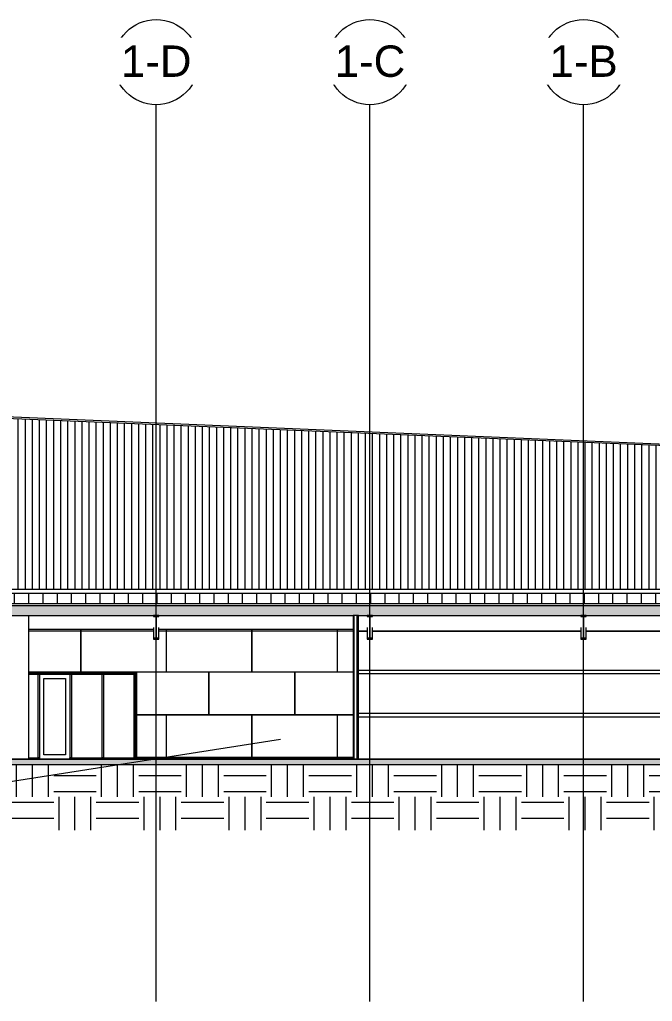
# Model space of a CAD drawing. Header units: inches. Extents: x 21386 to 98813, y -290 to 853.
# Drawn here: x 28475 to 29189, y -273 to 835 of the extents above; entities that cross this region are included whole.
import ezdxf

# ---------------------------------------------------------------- set-up
doc = ezdxf.new("R2010")
doc.units = ezdxf.units.IN
doc.header["$MEASUREMENT"] = 0
doc.linetypes.add('Grid Line 1_2_', pattern=[0.875, 0.5, -0.125, 0.125, -0.125])
for name, color, linetype, lineweight in [('A-ANNO-IDEN', 131, 'Continuous', 9), ('A-CLNG', 13, 'Continuous', 13), ('A-CLNG-PATT', 13, 'Continuous', 25), ('A-DOOR', 31, 'Continuous', 13), ('A-FLOR', 192, 'Continuous', 13), ('A-FLOR-LEVL', 51, 'Continuous', 9), ('A-FLOR-PATT', 8, 'Continuous', 25), ('A-GLAZ-CURT', 52, 'Continuous', 13), ('A-GLAZ-CWMG', 51, 'Continuous', 13), ('A-ROOF', 132, 'Continuous', 13), ('A-ROOF-PATT', 132, 'Continuous', 13), ('A-WALL', 113, 'Continuous', 13), ('A-WALL-PATT', 111, 'Continuous', 25), ('C-TOPO', 7, 'Continuous', 13), ('I-WALL', 2, 'Continuous', 13), ('S-BEAM', 12, 'Continuous', 13), ('S-GRID', 1, 'Continuous', 9), ('S-GRID-IDEN', 1, 'Continuous', 9)]:
    doc.layers.add(name, color=color, linetype=linetype, lineweight=lineweight)
doc.styles.add('Arial_2', font='arial.ttf', dxfattribs={"height": 35.407186})
pattern_1 = [(45, (22033.272, 107.706), (-19.007, 19.007), []), (45, (22033.272, 136.506), (-19.007, 19.007), [])]
pattern_2 = [(0, (22033.272, 107.706), (61.44, 15.36), [2.534, -43.546, 2.534, -43.546, -245.76]), (0, (22033.272, 107.706), (61.44, 15.36), [-92.16, 2.534, -89.626, 2.534, -43.546, -107.52]), (0, (22033.272, 107.706), (61.44, 15.36), [-230.4, 2.534, -28.186, 2.534, -74.266]), (120, (22056.312, 115.386), (-44.02215, 45.5286), [2.534, -43.546, 2.534, -43.546, -245.76]), (120, (22056.312, 115.386), (-44.02215, 45.5286), [-92.16, 2.534, -89.626, 2.534, -43.546, -107.52]), (120, (22056.312, 115.386), (-44.02215, 45.5286), [-230.4, 2.534, -28.186, 2.534, -74.266]), (240, (22063.992, 146.106), (-17.41785, -60.8886), [2.534, -43.546, 2.534, -43.546, -245.76]), (240, (22063.992, 146.106), (-17.41785, -60.8886), [-92.16, 2.534, -89.626, 2.534, -43.546, -107.52]), (240, (22063.992, 146.106), (-17.41785, -60.8886), [-230.4, 2.534, -28.186, 2.534, -74.266])]

# ---------------------------------------------------------------- blocks, each defined once
blk = doc.blocks.new('Struct_Xcel_Sports Complex_rvt-2-Building Section - North_South looking East _ Clinic')
at = {"layer": 'A-FLOR-PATT', "lineweight": 9}
h = blk.add_hatch(dxfattribs=at)
h.set_pattern_fill('FP_25', color=256, style=0, pattern_type=2)
h.set_pattern_definition([(50, (22033.27, 107.706), (55.0854, -4.8198), [5.76, -63.36]), (355, (22033.27, 107.706), (-10.6557, 57.7685), [4.608, -50.688]), (100.451, (22037.863, 107.305), (44.4295, 52.9487), [4.895, -53.848]), (46.184, (22033.27, 123.066), (81.9644, -12.712), [8.64, -95.04]), (96.636, (22040.1, 122.01), (71.7815, 74.8124), [7.343, -80.772]), (351.184, (22033.27, 123.07), (71.782, 74.8124), [6.912, -76.032]), (21, (22040.95, 119.226), (45.842, -30.9215), [5.76, -63.36]), (326, (22040.95, 119.226), (18.687, 55.6915), [4.608, -50.688]), (71.451, (22044.77, 116.65), (64.529, 24.77), [4.895, -53.848]), (37.5, (22033.272, 107.706), (0.9339, 25.5668), [2.534, -47.539, 2.534, -48.922, -50.88]), (37.5, (22033.272, 107.706), (0.9339, 25.5668), [-101.53, 2.534, -48.346]), (7.5, (22033.272, 107.706), (20.20404, 30.2913), [2.534, -26.803, 2.534, -46.387, -19.392]), (7.5, (22033.272, 107.706), (20.20404, 30.2913), [-78.259, 2.534, -16.858]), (327.5, (22016.146, 107.706), (40.9978, -1.7324), [2.534, -16.666, 2.534, -57.37, -79.488]), (327.5, (22016.146, 107.706), (40.9978, -1.7324), [-79.104, 2.534, -76.954]), (317.5, (22008.466, 107.706), (44.7889, 7.6878), [2.534, -22.426, 2.534, -37.248, -56.448]), (317.5, (22008.466, 107.706), (44.7889, 7.6878), [-64.742, 2.534, -53.914])])
h.paths.add_polyline_path([(22104.3, -6), (22790.8, -6), (22790.8, 0), (20899.6, 0), (20899.6, -6), (21794.5, -6)], flags=0)
at = {"layer": 'A-FLOR', "color": 7}
for p, q in [((22790.8, 0), (20899.6, 0)), ((20899.6, -6), (22790.8, -6))]:
    blk.add_line(p, q, dxfattribs=at)
blk = doc.blocks.new('W-Wide Flange - 2_-3_ deep-1401636-Building Section - North_South looking East _ Clinic')
at = {"layer": 'S-BEAM', "lineweight": 9}
h = blk.add_hatch(dxfattribs=at)
h.set_pattern_fill('FP_17', color=8, style=0, pattern_type=2)
h.set_pattern_definition(pattern_1)
h.paths.add_polyline_path([(21870.6, 135.4), (21870.6, 136.8), (21868.6, 136.8), (21868.3, 137), (21868, 137.3), (21867.9, 137.7), (21868, 160.4), (21868.1, 160.7), (21868.4, 161), (21868.8, 161.1), (21870.6, 161.1), (21870.6, 162.4), (21864.6, 162.4), (21864.6, 161.1), (21866.5, 161), (21866.8, 160.9), (21867.1, 160.6), (21867.2, 160.2), (21867.2, 137.5), (21867, 137.1), (21866.7, 136.8), (21866.3, 136.8), (21864.6, 136.8), (21864.6, 135.4)], flags=0)
at = {"layer": 'S-BEAM', "color": 7}
for p, q in [((21870.6, 162.4), (21864.6, 162.4)), ((21864.6, 162.4), (21864.6, 161.1)), ((21864.6, 161.1), (21866.3, 161.1)), ((21867.2, 160.2), (21867.2, 137.7)), ((21867.9, 137.7), (21867.9, 160.2)), ((21868.8, 161.1), (21870.6, 161.1)), ((21870.6, 161.1), (21870.6, 162.4)), ((21866.3, 136.8), (21864.6, 136.8)), ((21864.6, 136.8), (21864.6, 135.4)), ((21864.6, 135.4), (21870.6, 135.4)), ((21870.6, 136.8), (21868.8, 136.8)), ((21870.6, 135.4), (21870.6, 136.8))]:
    blk.add_line(p, q, dxfattribs=at)
at = {"layer": 'S-BEAM', "color": 8, "lineweight": 9}
for p, q in [((21864.6, 148.8), (21864.6, 136.8)), ((21870.6, 136.8), (21870.6, 148.8))]:
    blk.add_line(p, q, dxfattribs=at)
at = {"layer": 'S-BEAM', "color": 7, "flags": 128}
for points in [[(21866.3, 161.1), (21866.5, 161), (21866.7, 161), (21866.8, 160.9), (21867, 160.7), (21867.1, 160.6), (21867.2, 160.4), (21867.2, 160.2)], [(21867.9, 160.2), (21868, 160.4), (21868, 160.6), (21868.1, 160.7), (21868.3, 160.9), (21868.4, 161), (21868.6, 161), (21868.8, 161.1)], [(21867.2, 137.7), (21867.2, 137.5), (21867.1, 137.3), (21867, 137.1), (21866.8, 137), (21866.7, 136.8), (21866.5, 136.8), (21866.3, 136.8)], [(21868.8, 136.8), (21868.6, 136.8), (21868.4, 136.8), (21868.3, 137), (21868.1, 137.1), (21868, 137.3), (21868, 137.5), (21867.9, 137.7)]]:
    blk.add_lwpolyline(points, dxfattribs=at)
blk = doc.blocks.new('W-Wide Flange - 2_-3_ deep-V35-Building Section - North_South looking East _ Clinic')
at = {"layer": 'S-BEAM', "lineweight": 9}
h = blk.add_hatch(dxfattribs=at)
h.set_pattern_fill('FP_17', color=8, style=0, pattern_type=2)
h.set_pattern_definition(pattern_1)
h.paths.add_polyline_path([(21629.3, 135.4), (21629.3, 136.8), (21627.4, 136.8), (21627, 137), (21626.8, 137.3), (21626.7, 137.7), (21626.7, 160.4), (21626.9, 160.7), (21627.2, 161), (21627.6, 161.1), (21629.3, 161.1), (21629.3, 162.4), (21623.3, 162.4), (21623.3, 161.1), (21625.2, 161), (21625.6, 160.9), (21625.8, 160.6), (21625.9, 160.2), (21625.9, 137.5), (21625.7, 137.1), (21625.4, 136.8), (21625, 136.8), (21623.3, 136.8), (21623.3, 135.4), (21625, 135.4)], flags=0)
at = {"layer": 'S-BEAM', "color": 7}
for p, q in [((21629.3, 162.4), (21623.3, 162.4)), ((21623.3, 162.4), (21623.3, 161.1)), ((21623.3, 161.1), (21625, 161.1)), ((21625.9, 160.2), (21625.9, 137.7)), ((21626.7, 137.7), (21626.7, 160.2)), ((21627.6, 161.1), (21629.3, 161.1)), ((21629.3, 161.1), (21629.3, 162.4)), ((21625, 136.8), (21623.3, 136.8)), ((21623.3, 136.8), (21623.3, 135.4)), ((21623.3, 135.4), (21629.3, 135.4)), ((21629.3, 136.8), (21627.6, 136.8)), ((21629.3, 135.4), (21629.3, 136.8))]:
    blk.add_line(p, q, dxfattribs=at)
at = {"layer": 'S-BEAM', "color": 8, "lineweight": 9}
for p, q in [((21623.3, 148.8), (21623.3, 136.8)), ((21629.3, 136.8), (21629.3, 148.8))]:
    blk.add_line(p, q, dxfattribs=at)
at = {"layer": 'S-BEAM', "color": 7, "flags": 128}
for points in [[(21625, 161.1), (21625.2, 161), (21625.4, 161), (21625.6, 160.9), (21625.7, 160.7), (21625.8, 160.6), (21625.9, 160.4), (21625.9, 160.2)], [(21626.7, 160.2), (21626.7, 160.4), (21626.8, 160.6), (21626.9, 160.7), (21627, 160.9), (21627.2, 161), (21627.4, 161), (21627.6, 161.1)], [(21625.9, 137.7), (21625.9, 137.5), (21625.8, 137.3), (21625.7, 137.1), (21625.6, 137), (21625.4, 136.8), (21625.2, 136.8), (21625, 136.8)], [(21627.6, 136.8), (21627.4, 136.8), (21627.2, 136.8), (21627, 137), (21626.9, 137.1), (21626.8, 137.3), (21626.7, 137.5), (21626.7, 137.7)]]:
    blk.add_lwpolyline(points, dxfattribs=at)
blk = doc.blocks.new('W-Wide Flange - 2_-3_ deep-V38-Building Section - North_South looking East _ Clinic')
at = {"layer": 'S-BEAM', "lineweight": 9}
h = blk.add_hatch(dxfattribs=at)
h.set_pattern_fill('FP_17', color=8, style=0, pattern_type=2)
h.set_pattern_definition(pattern_1)
h.paths.add_polyline_path([(22111.8, 135.4), (22111.8, 136.8), (22109.9, 136.8), (22109.5, 137), (22109.3, 137.3), (22109.2, 137.7), (22109.2, 160.4), (22109.4, 160.7), (22109.7, 161), (22110.1, 161.1), (22111.8, 161.1), (22111.8, 162.4), (22105.8, 162.4), (22105.8, 161.1), (22107.7, 161), (22108.1, 160.9), (22108.3, 160.6), (22108.4, 160.2), (22108.4, 137.5), (22108.2, 137.1), (22107.9, 136.8), (22107.5, 136.8), (22105.8, 136.8), (22105.8, 135.4)], flags=0)
at = {"layer": 'S-BEAM', "color": 7}
for p, q in [((22111.8, 162.4), (22105.8, 162.4)), ((22105.8, 162.4), (22105.8, 161.1)), ((22105.8, 161.1), (22107.5, 161.1)), ((22108.4, 160.2), (22108.4, 137.7)), ((22109.2, 137.7), (22109.2, 160.2)), ((22110.1, 161.1), (22111.8, 161.1)), ((22111.8, 161.1), (22111.8, 162.4)), ((22107.5, 136.8), (22105.8, 136.8)), ((22105.8, 136.8), (22105.8, 135.4)), ((22105.8, 135.4), (22111.8, 135.4)), ((22111.8, 136.8), (22110.1, 136.8)), ((22111.8, 135.4), (22111.8, 136.8))]:
    blk.add_line(p, q, dxfattribs=at)
at = {"layer": 'S-BEAM', "color": 8, "lineweight": 9}
for p, q in [((22105.8, 148.8), (22105.8, 136.8)), ((22111.8, 136.8), (22111.8, 148.8))]:
    blk.add_line(p, q, dxfattribs=at)
at = {"layer": 'S-BEAM', "color": 7, "flags": 128}
for points in [[(22107.5, 161.1), (22107.7, 161), (22107.9, 161), (22108.1, 160.9), (22108.2, 160.7), (22108.3, 160.6), (22108.4, 160.4), (22108.4, 160.2)], [(22109.2, 160.2), (22109.2, 160.4), (22109.3, 160.6), (22109.4, 160.7), (22109.5, 160.9), (22109.7, 161), (22109.9, 161), (22110.1, 161.1)], [(22108.4, 137.7), (22108.4, 137.5), (22108.3, 137.3), (22108.2, 137.1), (22108.1, 137), (22107.9, 136.8), (22107.7, 136.8), (22107.5, 136.8)], [(22110.1, 136.8), (22109.9, 136.8), (22109.7, 136.8), (22109.5, 137), (22109.4, 137.1), (22109.3, 137.3), (22109.2, 137.5), (22109.2, 137.7)]]:
    blk.add_lwpolyline(points, dxfattribs=at)
blk = doc.blocks.new('Girt_C - 10_D-1401750-Building Section - North_South looking East _ Clinic')
at = {"layer": 'S-BEAM', "color": 8, "lineweight": 9}
for p, q in [((22350.6, 100.2), (21854.6, 100.2)), ((22359.8, 100.2), (22356.6, 100.2)), ((22359.8, 100), (22359.8, 96.7)), ((21176.8, 96.2), (21198.9, 96.2)), ((21482.1, 96.7), (21603.9, 96.7)), ((21482.1, 96.2), (21603.9, 96.2)), ((21854.6, 96.7), (22350.6, 96.7)), ((22276.6, 96.2), (22350.2, 96.2)), ((22356.6, 96.7), (22359.8, 96.7))]:
    blk.add_line(p, q, dxfattribs=at)
blk = doc.blocks.new('columns and girder2 - one-1334686-Building Section - North_South looking East _ Clinic')
at = {"layer": 'S-BEAM', "color": 10, "lineweight": 9}
for p, q in [((21146.8, 385), (21187.8, 383.3)), ((21187.8, 384.5), (21187.8, 341.5)), ((21190.8, 341.5), (21190.8, 384.4)), ((21190.8, 383.2), (21382.2, 375.2)), ((21363, 359), (21240.6, 341.5)), ((21251.2, 341.5), (21363, 357.5)), ((21382.2, 356.5), (21363, 359)), ((21363, 357.5), (21382.2, 355)), ((21146.8, 333.2), (21187.8, 333.2)), ((21187.8, 334.2), (21187.8, 330.5)), ((21190.8, 330.5), (21190.8, 334.2)), ((21190.8, 332.9), (21199.7, 334.2)), ((21187.8, 330.5), (21183.3, 293.3)), ((21184.8, 293.3), (21189.3, 330.5)), ((21187.8, 330.5), (21190.8, 330.5)), ((21182.4, 285.9), (21177.5, 245)), ((21179, 245), (21184, 285.9))]:
    blk.add_line(p, q, dxfattribs=at)
at = {"layer": 'S-BEAM', "color": 8, "lineweight": 9}
for p, q in [((22334.8, 96.2), (22334.8, 96)), ((22336.3, 96), (22336.3, 96.2))]:
    blk.add_line(p, q, dxfattribs=at)
blk = doc.blocks.new('Girt_C - 10_D-1835924-Building Section - North_South looking East _ Clinic')
at = {"layer": 'S-BEAM', "color": 8, "lineweight": 9}
for p, q in [((22273.2, 51.6), (21854.6, 51.6)), ((21854.6, 48.1), (22273.2, 48.1)), ((22273.2, 51.4), (22273.2, 48.1))]:
    blk.add_line(p, q, dxfattribs=at)
blk = doc.blocks.new('Girt_C - 10_D-1401751-Building Section - North_South looking East _ Clinic')
at = {"layer": 'S-BEAM', "color": 8, "lineweight": 9}
for p, q in [((21854.6, 144.7), (21864.6, 144.7)), ((21870.6, 144.7), (22105.8, 144.7)), ((22111.8, 144.7), (22347.1, 144.7)), ((22356.6, 144.7), (22359.8, 144.7)), ((22358.8, 148.7), (22358.1, 148.7)), ((22359.8, 148.2), (22358.1, 148.2)), ((22359.8, 148.2), (22359.8, 144.9))]:
    blk.add_line(p, q, dxfattribs=at)
blk = doc.blocks.new('System Panel - Interior Glazing-1220293-Building Section - North_South looking East _ Clinic')
at = {"layer": 'A-GLAZ-CURT', "color": 8, "lineweight": 9}
blk.add_line((21601.3, 96), (21566.9, 96), dxfattribs=at)
blk = doc.blocks.new('System Panel - Interior Glazing-1870824-Building Section - North_South looking East _ Clinic')
at = {"layer": 'A-GLAZ-CURT', "color": 8, "lineweight": 9}
blk.add_line((21565.1, 96), (21530.7, 96), dxfattribs=at)
blk = doc.blocks.new('Rectangular Mullion - Interior 1_75_ x 4_5_-1179494-Building Section - North_South looking East _ Clinic')
at = {"layer": 'A-GLAZ-CWMG', "color": 8, "lineweight": 9}
blk.add_line((21566, 1.8), (21602.2, 1.8), dxfattribs=at)
blk = doc.blocks.new('Rectangular Mullion - Interior 1_75_ x 4_5_-1220290-Building Section - North_South looking East _ Clinic')
at = {"layer": 'A-GLAZ-CWMG', "color": 8, "lineweight": 9}
for p, q in [((22313, 96), (22314.7, 96)), ((22313, 96), (22313, 1.8)), ((22314.7, 96), (22314.7, 1.8)), ((22314.7, 1.8), (22313, 1.8))]:
    blk.add_line(p, q, dxfattribs=at)
blk = doc.blocks.new('Door_Single_Storefront - one-V46-Building Section - North_South looking East _ Clinic')
at = {"layer": 'A-DOOR', "color": 8, "lineweight": 9}
for p, q in [((21528.9, 96), (21494.5, 96)), ((21499.5, 5), (21499.5, 91)), ((21499.5, 91), (21523.9, 91)), ((21523.9, 91), (21523.9, 5)), ((21523.9, 5), (21499.5, 5))]:
    blk.add_line(p, q, dxfattribs=at)
blk = doc.blocks.new('Rectangular Mullion - Interior 1_75_ x 4_5_-1870858-Building Section - North_South looking East _ Clinic')
at = {"layer": 'A-GLAZ-CWMG', "color": 8, "lineweight": 9}
for p, q in [((21528.9, 0), (21528.9, 1.8)), ((21528.9, 1.8), (21566, 1.8))]:
    blk.add_line(p, q, dxfattribs=at)
blk = doc.blocks.new('Rectangular Mullion - Interior 1_75_ x 4_5_-1869799-Building Section - North_South looking East _ Clinic')
at = {"layer": 'A-GLAZ-CWMG', "color": 8, "lineweight": 9}
for p, q in [((21601.6, 96), (21603.3, 96)), ((21601.6, 1.8), (21601.6, 96)), ((21603.3, 1.8), (21603.3, 96)), ((21603.3, 1.8), (21601.6, 1.8))]:
    blk.add_line(p, q, dxfattribs=at)
blk = doc.blocks.new('System Panel - Interior Glazing-1870739-Building Section - North_South looking East _ Clinic')
at = {"layer": 'A-GLAZ-CURT', "color": 8, "lineweight": 9}
blk.add_line((21492.7, 96), (21482.1, 96), dxfattribs=at)
blk = doc.blocks.new('Rectangular Mullion - Interior 1_75_ x 4_5_-1870859-Building Section - North_South looking East _ Clinic')
at = {"layer": 'A-GLAZ-CWMG', "color": 8, "lineweight": 9}
for p, q in [((21482.1, 1.8), (21494.5, 1.8)), ((21494.5, 1.8), (21494.5, 0))]:
    blk.add_line(p, q, dxfattribs=at)
blk = doc.blocks.new('Grid - Grid Head - Circle-14747-Building Section - North_South looking East _ Clinic')
at = {"layer": 'S-GRID-IDEN'}
blk.add_circle((21143.8, 786.7), 48, dxfattribs=at)

msp = doc.modelspace()

# ---------------------------------------------------------------- hatches: boundary and pattern name
at = {"layer": 'A-CLNG-PATT', "lineweight": 9}
h = msp.add_hatch(dxfattribs=at)
h.set_pattern_fill('FP_21', color=8, style=0, pattern_type=2)
h.set_pattern_definition([(161.57, (22034.232, 108.666), (-7.6802237, -0.0009796), [0, -54.643, 6.067, 0]), (18.43, (22032.312, 108.666), (-7.6802237, 0.0009796), [0, -54.643, 6.067, 0]), (108.43, (22034.232, 108.666), (3.8382953, -19.2013653), [18.211, -42.499]), (71.57, (22032.312, 108.666), (3.8382953, 19.2013653), [18.211, -42.499])])
h.paths.add_polyline_path([(28856.6, 162.2), (29789.3, 162.2), (29789.3, 173.3), (27894.3, 173.3), (27894.3, 162.2), (28856, 162.2)], flags=0)
at = {"layer": 'A-ROOF-PATT', "lineweight": 9}
h = msp.add_hatch(dxfattribs=at)
h.set_pattern_fill('FP_22', color=8, style=0, pattern_type=2)
h.set_pattern_definition([(90, (180.953, -760.156), (-16.082, 1e-15), [])])
h.paths.add_polyline_path([(27891.8, 175.4), (29788.5, 175.5), (29788.5, 188.2), (29735.5, 188.2), (29735.5, 179.8), (29737.1, 179.8), (29737.1, 179.7), (29656.5, 179.7), (29656.5, 179.8), (29658.1, 179.8), (29658.1, 188.2), (29563.1, 188.2), (29563.1, 177.1), (29519.1, 177.1), (29519.1, 187.1), (29483.8, 187.1), (29483.8, 188.2), (29451.3, 188.1), (29451.3, 182.6), (29391.8, 182.6), (29391.8, 188.7), (29374.5, 188.7), (29374.5, 187.7), (29373.3, 187.7), (29373.3, 187.4), (29356.8, 187.4), (29356.8, 186.6), (29356.2, 186.1), (29356.1, 186.2), (29356.1, 187.4), (29354.7, 187.4), (29354.7, 176.4), (29353.6, 176.4), (29350.8, 176.4), (29350.8, 187.4), (29349.4, 187.4), (29349.3, 186.1), (29348.8, 186.7), (29348.8, 187.4), (29348.3, 187.4), (29348.3, 176.4), (29345.4, 176.4), (29345.4, 187.4), (28124.5, 187.5), (28124.5, 187.6), (27891.8, 187.6), (27891.8, 183.8)], flags=0)
at = {"layer": 'A-WALL-PATT', "lineweight": 9}
h = msp.add_hatch(dxfattribs=at)
h.set_pattern_fill('FP_27', color=8, style=0, pattern_type=2)
h.set_pattern_definition([(90, (22305.319, 0), (-8, 5e-16), [])])
h.paths.add_polyline_path([(28124.5, 192), (29345.4, 192), (29345.4, 241.8), (29348.3, 241.8), (29348.3, 192), (29348.8, 192), (29348.8, 198.6), (29349.1, 198.7), (29350.8, 198.7), (29350.8, 240.8), (29354.7, 240.8), (29354.7, 198.7), (29356.7, 198.6), (29356.8, 198.5), (29356.8, 192), (29372.3, 192), (29372.3, 346.6), (28387.6, 387.6), (28387.6, 238.9), (28124.5, 238.9), (28124.5, 193.6)], flags=0)
h.paths.add_polyline_path([(29349.3, 237.3), (29348.8, 237.8), (29348.8, 241.1), (29348.9, 241.1), (29348.9, 237.8), (29349.4, 237.4)], flags=0)
h.paths.add_polyline_path([(29356.2, 237.3), (29356.1, 237.4), (29356.7, 237.8), (29356.7, 241.1), (29356.8, 241.1), (29356.8, 237.8), (29356.5, 237.6)], flags=0)
h.paths.add_polyline_path([(29344, 239.5), (29344, 239.5), (29344.4, 240), (29344.5, 243.5), (29359.9, 242.6), (29360, 240), (29359.9, 240), (29359.9, 242.6), (29344.5, 243.4), (29344.4, 239.9)], flags=0)
h.paths.add_polyline_path([(29354.4, 241.2), (29348.9, 241.2), (29348.9, 241.3), (29356.6, 241.3), (29356.6, 241.2), (29354.5, 241.2)], flags=0)
h = msp.add_hatch(dxfattribs=at)
h.set_pattern_fill('FP_32', color=8, style=0, pattern_type=2)
h.set_pattern_definition(pattern_2)
h.paths.add_polyline_path([(28851.9, 0), (28851.9, 162.2), (28851.3, 162.2), (28851.3, 0)], flags=0)
h = msp.add_hatch(dxfattribs=at)
h.set_pattern_fill('FP_32', color=8, style=0, pattern_type=2)
h.set_pattern_definition(pattern_2)
h.paths.add_polyline_path([(28852.5, 0), (28852.5, 162.2), (28851.9, 162.2), (28851.9, 0)], flags=0)
h = msp.add_hatch(dxfattribs=at)
h.set_pattern_fill('FP_32', color=8, style=0, pattern_type=2)
h.set_pattern_definition(pattern_2)
h.paths.add_polyline_path([(28856.6, 0), (28856.6, 162.2), (28856, 162.2), (28856, 0)], flags=0)
h = msp.add_hatch(dxfattribs=at)
h.set_pattern_fill('FP_32', color=8, style=0, pattern_type=2)
h.set_pattern_definition(pattern_2)
h.paths.add_polyline_path([(28857.3, 0), (28857.3, 162.2), (28856.6, 162.2), (28856.6, 0)], flags=0)
h = msp.add_hatch(dxfattribs=at)
h.set_pattern_fill('FP_29', color=8, style=0, pattern_type=2)
h.set_pattern_definition([(90, (21354.3, 532.5), (-193, -193), [48, -145]), (180, (21354.3, 532.5), (-2e-14, -193), [96, -97]), (270, (21258.3, 580.5), (-193, -193), [48, -145]), (180, (21354.3, 580.5), (-2e-14, -193), [96, -97]), (270, (21257.8, 580.5), (-193, -193), [48, -145]), (180, (21257.8, 580.5), (-2e-14, -193), [96, -97]), (90, (21161.8, 532.5), (-193, -193), [48, -145]), (180, (21257.8, 532.5), (-2e-14, -193), [96, -97]), (90, (21306.55, 580.75), (-193, -193), [48, -145]), (180, (21354.68, 580.75), (-2e-14, -193), [48.125, -144.875]), (180, (21354.68, 628.75), (-2e-14, -193), [48.125, -144.875]), (90, (21210.05, 580.75), (-193, -193), [48, -145]), (180, (21306.05, 580.75), (-2e-14, -193), [96, -97]), (270, (21306.05, 628.75), (-193, -193), [48, -145]), (180, (21306.05, 628.75), (-2e-14, -193), [96, -97]), (180, (21209.55, 580.75), (-2e-14, -193), [48, -145]), (270, (21209.55, 628.75), (-193, -193), [48, -145]), (180, (21209.55, 628.75), (-2e-14, -193), [48, -145]), (90, (21354.3, 629), (-193, -193), [48, -145]), (180, (21354.3, 629), (-2e-14, -193), [96, -97]), (270, (21258.3, 677), (-193, -193), [48, -145]), (180, (21354.3, 677), (-2e-14, -193), [96, -97]), (270, (21257.8, 677), (-193, -193), [48, -145]), (180, (21257.8, 677), (-2e-14, -193), [96, -97]), (90, (21161.8, 629), (-193, -193), [48, -145]), (180, (21257.8, 629), (-2e-14, -193), [96, -97]), (90, (21306.55, 677.25), (-193, -193), [48, -145]), (180, (21354.68, 677.25), (-2e-14, -193), [48.125, -144.875]), (180, (21354.68, 725.25), (-2e-14, -193), [48.125, -144.875]), (90, (21210.05, 677.25), (-193, -193), [48, -145]), (180, (21306.05, 677.25), (-2e-14, -193), [96, -97]), (270, (21306.05, 725.25), (-193, -193), [48, -145]), (180, (21306.05, 725.25), (-2e-14, -193), [96, -97]), (180, (21209.55, 677.25), (-2e-14, -193), [48, -145]), (270, (21209.55, 725.25), (-193, -193), [48, -145]), (180, (21209.55, 725.25), (-2e-14, -193), [48, -145])])
h.paths.add_polyline_path([(28851.3, 0), (28851.3, 146.3), (28632, 146.3), (28632, 135.4), (28626, 135.4), (28626, 146.3), (28484.8, 146.3), (28484.8, 98.2), (28606.6, 98.2), (28606.6, 0), (28797.2, 0)], flags=0)
at = {"layer": 'C-TOPO', "lineweight": 9}
h = msp.add_hatch(dxfattribs=at)
h.set_pattern_fill('FP_18', color=8, style=0, pattern_type=2)
h.set_pattern_definition([(0, (22033.27, 107.706), (48, 48), [48, -48]), (0, (22033.27, 125.706), (48, 48), [48, -48]), (0, (22033.27, 143.706), (48, 48), [48, -48]), (90, (22039.27, 149.706), (-48, 48), [48, -48]), (90, (22057.27, 149.706), (-48, 48), [48, -48]), (90, (22075.27, 149.706), (-48, 48), [48, -48])])
h.paths.add_polyline_path([(30005.1, -79.8), (30036.6, -79.8), (30036.6, 0), (29803.5, 0), (29803.5, -36), (29806.5, -36), (29806.5, -48), (29788.5, -48), (29788.5, -36), (29793.5, -36), (29793.5, -6), (27902.3, -6), (27902.3, -36), (27907.3, -36), (27907.3, -48), (27889.3, -48), (27889.3, -36), (27892.3, -36), (27892.3, 0), (27557.8, 0), (27557.8, -79.8), (29924.4, -79.8)], flags=0)
h.paths.add_polyline_path([(29538.3, -24), (29538.3, -12), (29554.3, -12), (29554.3, -24)], flags=0)

# ---------------------------------------------------------------- linework, layer by layer
at = {"layer": 'A-ANNO-IDEN', "color": 153}
msp.add_line((28769.3, 22.4), (27703.1, -145), dxfattribs=at)
at = {"layer": 'A-CLNG', "color": 7}
for p, q in [((29789.3, 173.3), (27894.3, 173.3)), ((27894.3, 162.2), (28851.3, 162.2)), ((28857.3, 162.2), (29353.3, 162.2))]:
    msp.add_line(p, q, dxfattribs=at)
at = {"layer": 'A-FLOR-LEVL', "linetype": 'Grid Line 1_2_'}
msp.add_line((27364.3, 0), (30663.6, 0), dxfattribs=at)
at = {"layer": 'A-ROOF', "color": 8, "lineweight": 9}
for p, q in [((28123.2, 400.6), (29435.8, 346)), ((29435.8, 344), (28123.2, 398.6)), ((28126, 187.4), (29345.4, 187.4))]:
    msp.add_line(p, q, dxfattribs=at)
at = {"layer": 'A-ROOF', "color": 7}
for p, q in [((29789.3, 175.4), (27891.8, 175.4)), ((27891.8, 173.4), (29789.3, 173.4))]:
    msp.add_line(p, q, dxfattribs=at)
at = {"layer": 'A-WALL', "color": 8, "lineweight": 9}
msp.add_line((28124.5, 192), (29345.4, 192), dxfattribs=at)
at = {"layer": 'A-WALL', "color": 7}
for p, q in [((28857.3, 162.2), (28851.3, 162.2)), ((28851.9, 0), (28851.9, 162.2)), ((28852.5, 0), (28852.5, 162.2)), ((28856, 0), (28856, 162.2)), ((28856.6, 0), (28856.6, 162.2))]:
    msp.add_line(p, q, dxfattribs=at)
at = {"layer": 'I-WALL', "color": 8, "lineweight": 9}
for p, q in [((28484.8, 162.2), (28484.8, 0)), ((28626, 146.3), (28484.8, 146.3)), ((28484.8, 144.8), (28626, 144.8)), ((28851.3, 146.3), (28632, 146.3)), ((28632, 144.8), (28851.3, 144.8)), ((28857.3, 144.8), (28867.3, 144.8)), ((28873.3, 144.8), (29108.5, 144.8)), ((29114.5, 144.8), (29349.8, 144.8)), ((28484.8, 98.2), (28606.6, 98.2)), ((28606.6, 98.2), (28606.6, 0))]:
    msp.add_line(p, q, dxfattribs=at)
at = {"layer": 'I-WALL', "color": 7}
for p, q in [((28851.3, 162.2), (28851.3, 0)), ((28857.3, 0), (28857.3, 162.2)), ((28851.3, 0), (28857.3, 0))]:
    msp.add_line(p, q, dxfattribs=at)
at = {"layer": 'S-GRID', "linetype": 'Grid Line 1_2_'}
for p, q in [((28629, -273.2), (28629, 738.7)), ((28629, -273.2), (28629, 738.7)), ((28870.3, -273.2), (28870.3, 738.7)), ((28870.3, -273.2), (28870.3, 738.7)), ((29111.5, -273.2), (29111.5, 738.7)), ((29111.5, -273.2), (29111.5, 738.7))]:
    msp.add_line(p, q, dxfattribs=at)

# ---------------------------------------------------------------- block references
at = {"color": 50, "lineweight": 5}
msp.add_blockref('Struct_Xcel_Sports Complex_rvt-2-Building Section - North_South looking East _ Clinic', (7002.7, 0), dxfattribs=at)
at = {"layer": 'A-DOOR', "color": 8, "lineweight": 9}
msp.add_blockref('Door_Single_Storefront - one-V46-Building Section - North_South looking East _ Clinic', (7002.7, 0), dxfattribs=at)
at = {"layer": 'A-GLAZ-CURT', "color": 8, "lineweight": 9}
for name in ['System Panel - Interior Glazing-1870739-Building Section - North_South looking East _ Clinic', 'System Panel - Interior Glazing-1870824-Building Section - North_South looking East _ Clinic', 'System Panel - Interior Glazing-1220293-Building Section - North_South looking East _ Clinic']:
    msp.add_blockref(name, (7002.7, 0), dxfattribs=at)
at = {"layer": 'A-GLAZ-CWMG', "color": 8, "lineweight": 9}
for name, p in [('Rectangular Mullion - Interior 1_75_ x 4_5_-1220290-Building Section - North_South looking East _ Clinic', (6182.5, 0)), ('Rectangular Mullion - Interior 1_75_ x 4_5_-1220290-Building Section - North_South looking East _ Clinic', (6218.6, 0)), ('Rectangular Mullion - Interior 1_75_ x 4_5_-1220290-Building Section - North_South looking East _ Clinic', (6254.8, 0)), ('Rectangular Mullion - Interior 1_75_ x 4_5_-1220290-Building Section - North_South looking East _ Clinic', (6291, 0)), ('Rectangular Mullion - Interior 1_75_ x 4_5_-1869799-Building Section - North_South looking East _ Clinic', (7002.7, 0)), ('Rectangular Mullion - Interior 1_75_ x 4_5_-1870859-Building Section - North_South looking East _ Clinic', (7002.7, 0)), ('Rectangular Mullion - Interior 1_75_ x 4_5_-1870858-Building Section - North_South looking East _ Clinic', (7002.7, 0)), ('Rectangular Mullion - Interior 1_75_ x 4_5_-1179494-Building Section - North_South looking East _ Clinic', (7002.7, 0))]:
    msp.add_blockref(name, p, dxfattribs=at)
at = {"layer": 'S-BEAM', "color": 10, "lineweight": 9}
msp.add_blockref('columns and girder2 - one-1334686-Building Section - North_South looking East _ Clinic', (7002.7, 0), dxfattribs=at)
at = {"layer": 'S-BEAM', "color": 8, "lineweight": 9}
for name in ['W-Wide Flange - 2_-3_ deep-V35-Building Section - North_South looking East _ Clinic', 'W-Wide Flange - 2_-3_ deep-1401636-Building Section - North_South looking East _ Clinic', 'W-Wide Flange - 2_-3_ deep-V38-Building Section - North_South looking East _ Clinic', 'Girt_C - 10_D-1401751-Building Section - North_South looking East _ Clinic', 'Girt_C - 10_D-1401750-Building Section - North_South looking East _ Clinic', 'Girt_C - 10_D-1835924-Building Section - North_South looking East _ Clinic']:
    msp.add_blockref(name, (7002.7, 0), dxfattribs=at)
at = {"layer": 'S-GRID-IDEN'}
for p in [(7485.2, 0), (7726.5, 0), (7967.7, 0)]:
    msp.add_blockref('Grid - Grid Head - Circle-14747-Building Section - North_South looking East _ Clinic', p, dxfattribs=at)

# ---------------------------------------------------------------- next in the draw order: texts
at = {"layer": 'S-GRID-IDEN', "char_height": 35.41, "width": 85.104, "attachment_point": 2, "line_spacing_factor": 0.938532, "style": 'Arial_2', "bg_fill": 3, "box_fill_scale": 1.25, "bg_fill_color": 0, "bg_fill_transparency": 0}
for s, insert in [('3-6', (28629, 805.5)), ('3-5', (28870.3, 805.5)), ('3-4', (29111.5, 805.5))]:
    msp.add_mtext(s, dxfattribs=dict(at, insert=insert))

# ---------------------------------------------------------------- next in the draw order: block references
at = {"layer": 'S-GRID-IDEN'}
for p in [(7485.2, 0), (7726.5, 0), (7967.7, 0)]:
    msp.add_blockref('Grid - Grid Head - Circle-14747-Building Section - North_South looking East _ Clinic', p, dxfattribs=at)

# ---------------------------------------------------------------- next in the draw order: texts
at = {"layer": 'S-GRID-IDEN', "char_height": 35.41, "attachment_point": 2, "line_spacing_factor": 0.938532, "style": 'Arial_2', "bg_fill": 3, "box_fill_scale": 1.25, "bg_fill_color": 0, "bg_fill_transparency": 0}
for s, insert, width in [('1-D', (28629, 805.5), 94.608), ('1-C', (28870.3, 805.5), 94.608), ('1-B', (29111.5, 805.5), 91.584)]:
    msp.add_mtext(s, dxfattribs=dict(at, insert=insert, width=width))

doc.saveas('drawing.dxf')
